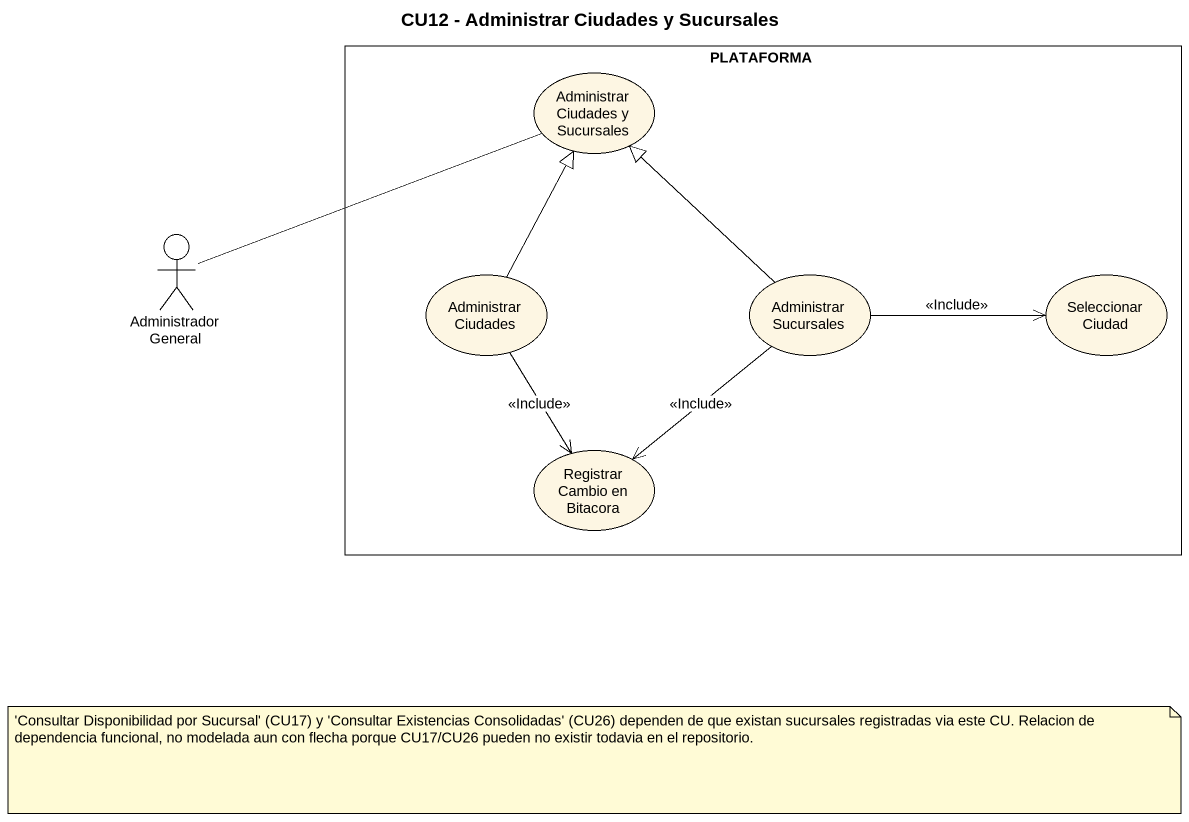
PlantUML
@startuml
title CU12 - Administrar Ciudades y Sucursales
rectangle PLATAFORMA {
  usecase "Administrar Ciudades y Sucursales" as Administrar_Ciudades_y
  usecase "Administrar Ciudades" as Administrar_Ciudades
  usecase "Administrar Sucursales" as Administrar_Sucursales
  usecase "Seleccionar Ciudad" as Seleccionar_Ciudad
  usecase "Registrar Cambio en Bitacora" as Registrar_Cambio_en_Bitacora
}
actor "Administrador General" as Administrador_General
Administrador_General -right- Administrar_Ciudades_y
Administrar_Ciudades -up-|> Administrar_Ciudades_y
Administrar_Ciudades --> Registrar_Cambio_en_Bitacora : <<Include>>
Administrar_Sucursales -up-|> Administrar_Ciudades_y
Administrar_Sucursales -right-> Seleccionar_Ciudad : <<Include>>
Administrar_Sucursales --> Registrar_Cambio_en_Bitacora : <<Include>>
note as N1
  ~'Consultar Disponibilidad por Sucursal' (CU17) y 'Consultar Existencias Consolidadas' (CU26) dependen de que existan sucursales registradas via este CU. Relacion de dependencia funcional, no modelada aun con flecha porque CU17/CU26 pueden no existir todavia en el repositorio.
end note
@enduml
